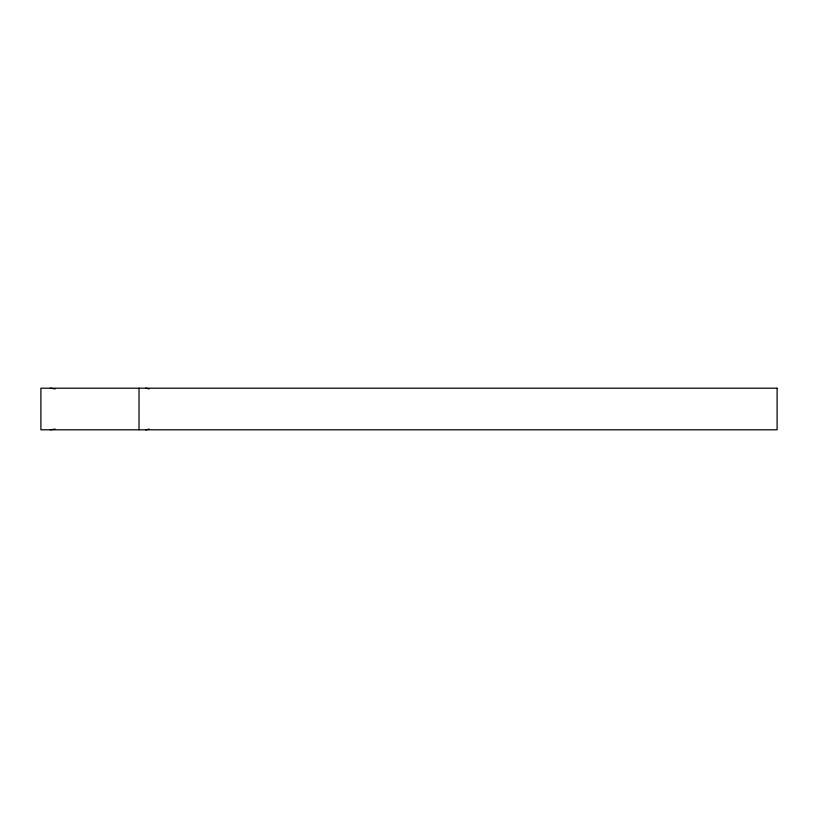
<?xml version="1.0" encoding="UTF-8"?>
<svg xmlns="http://www.w3.org/2000/svg" width="818" height="818" viewBox="0 0 818 818"><rect width="100%" height="100%" fill="white"/><g stroke="black" fill="none" stroke-linecap="round" stroke-linejoin="round"><path stroke-width="1.23" d="M55.184 429.092L50.327 429.798M50.327 388.202L55.184 388.908M139.019 388.202L139.019 429.798M145.492 388.202A20.798 12.955 90 0 1 149.06 389.01M149.06 428.99A20.798 12.955 90 0 1 145.492 429.798M777.1 388.202L40.9 388.202L40.9 429.798L777.1 429.798L777.1 388.202"/></g></svg>
